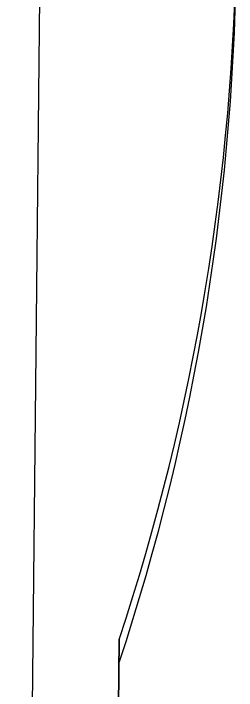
# Model space of a CAD drawing. Header units: millimetres. Extents: x 2344 to 4024, y 1094 to 2282.
# Drawn here: x 3003.16 to 3004.99, y 1257.56 to 1263.08 of the extents above; entities that cross this region are included whole.
import ezdxf

# ---------------------------------------------------------------- set-up
doc = ezdxf.new("R2010")
doc.units = ezdxf.units.MM

msp = doc.modelspace()

# ---------------------------------------------------------------- linework, layer by layer
at = {"color": 7, "linetype": 'Continuous', "lineweight": 25}
for p, q in [((3003.1648, 1241.7132), (3003.567, 1282.1897)), ((3003.8296, 1238.085), (3004.0272, 1257.9711)), ((3004.0272, 1257.9712), (3003.8654, 1241.6848))]:
    msp.add_line(p, q, dxfattribs=at)
for centre, start, end in [((2986.0854, 1263.9125), 341.67787, 17.18353), ((2986.0849, 1263.7228), 341.66394, 359.85415)]:
    msp.add_arc(centre, 18.8999, start, end, dxfattribs=at)

doc.saveas('drawing.dxf')
